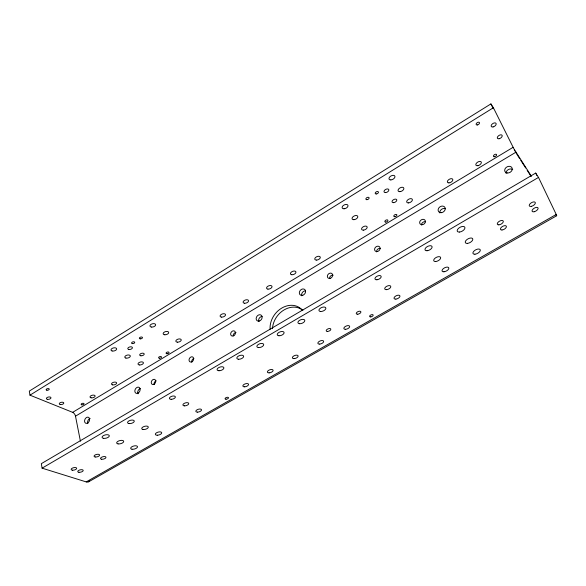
<?xml version="1.0" encoding="UTF-8"?>
<svg xmlns="http://www.w3.org/2000/svg" width="586" height="586" viewBox="0 0 586 586"><rect width="100%" height="100%" fill="white"/><g stroke="black" fill="none" stroke-linecap="round" stroke-linejoin="round"><path stroke-width="0.88" d="M531.246 176.049L513.863 148.734L493.39 107.743L490.907 103.912L29.3 391.104L29.974 395.169L72.649 412.346A3.421 1.802 58.7 0 1 75.499 416.185L80.421 441.207M29.974 395.169L493.39 107.743M72.649 412.346L513.102 147.313M75.499 416.185L515.936 152.192M555.762 214.74A9.984 0.535 59.1 0 0 556.231 214.469L538.505 177.419L535.685 173.068L41.335 463.651L42.082 468.163L86.215 481.904A8.343 4.571 61.5 0 0 89.643 480.916M42.082 468.163L538.505 177.419M86.215 481.904L556.231 214.469M88.75 481.751L556.685 215.751M517.79 155.708L519.76 158.777M520.749 160.308L525.671 167.984M527.144 170.284L531.084 176.423M490.907 103.912L493.331 108.769M535.685 173.068L536.849 175.492M517.299 154.938A9.479 0.483 59.3 0 1 516.735 154.045M516.134 153.085A9.479 0.483 59.3 0 1 515.519 152.082M514.896 151.042A9.479 0.483 59.3 0 1 514.266 149.987M272.483 328.665A20.1 16.364 -53.1 0 1 283.91 310.016A20.1 16.364 -53.1 0 1 302.889 310.331M270.102 329.332A20.195 16.401 -53.1 0 1 281.793 308.06A20.195 16.401 -53.1 0 1 302.413 310.338M506.165 173.573A3.963 3.135 -28.5 0 1 508.223 169.654A3.963 3.135 -28.5 0 1 512.743 169.669M87.856 423.583A3.267 2.329 -64.9 0 1 90.171 418.419M439.859 212.945A3.78 3.055 -34.5 0 1 441.5 209.378A3.78 3.055 -34.5 0 1 445.448 208.77M138.032 393.814A3.311 2.454 -62.7 0 1 140.34 388.577M329.537 278.614A2.908 2.366 -46.9 0 1 333.214 275.178M233.177 335.837A2.798 2.198 -56.4 0 1 236.055 332.489M301.783 295.813A3.501 2.827 -49.9 0 1 305.225 290.854M258.734 321.362A3.435 2.732 -54.1 0 1 262.125 316.477M154.14 384.577A2.732 2.044 -61.9 0 1 156.25 380.797M421.437 224.995A3.069 2.49 -36.5 0 1 425.641 221.757M376.578 251.921A2.981 2.439 -41.6 0 1 380.358 248.405M191.805 362.236A2.762 2.124 -59.6 0 1 193.929 358.412M316.689 260.081A2.93 1.663 -23.1 0 0 320.234 257.064A2.93 1.663 -23.1 0 0 315.656 257.393A2.93 1.663 -23.1 0 0 316.689 260.081M291.755 274.731A2.893 1.633 -21.8 0 0 295.945 272.212A2.893 1.633 -21.8 0 0 291.857 271.736A2.893 1.633 -21.8 0 0 291.755 274.731M267.934 289.118A2.871 1.604 -20.5 0 0 272.036 286.649A2.871 1.604 -20.5 0 0 267.912 286.224A2.871 1.604 -20.5 0 0 267.934 289.118M244.538 303.248A2.842 1.575 -19.3 0 0 248.574 300.823A2.842 1.575 -19.3 0 0 244.406 300.442A2.842 1.575 -19.3 0 0 244.538 303.248M221.574 317.121A2.82 1.546 -18.1 0 0 225.529 314.733A2.82 1.546 -18.1 0 0 221.332 314.404A2.82 1.546 -18.1 0 0 221.574 317.121M493.09 126.92A2.827 1.612 -33.7 0 0 496.071 123.456A2.827 1.612 -33.7 0 0 491.822 124.422A2.827 1.612 -33.7 0 0 493.09 126.92M499.169 138.721A2.769 1.546 -33.2 0 0 502.114 135.373A2.769 1.546 -33.2 0 0 497.954 136.326A2.769 1.546 -33.2 0 0 499.169 138.721M47.422 399.33A2.337 1.157 -11.2 0 0 50.967 397.872A2.337 1.157 -11.2 0 0 47.613 397.271A2.337 1.157 -11.2 0 0 47.422 399.33M60.292 404.56A2.285 1.121 -11.7 0 0 63.779 403.124A2.285 1.121 -11.7 0 0 60.519 402.553A2.285 1.121 -11.7 0 0 60.292 404.56M46.858 390.203A1.59 0.798 -11 0 0 49.261 389.214A1.59 0.798 -11 0 0 46.983 388.789A1.59 0.798 -11 0 0 46.858 390.203M477.458 124.935A1.905 1.106 -33.4 0 0 479.436 122.591A1.905 1.106 -33.4 0 0 476.557 123.243A1.905 1.106 -33.4 0 0 477.458 124.935M494.643 156.711A1.795 0.989 -32.3 0 0 496.547 154.565A1.795 0.989 -32.3 0 0 493.837 155.202A1.795 0.989 -32.3 0 0 494.643 156.711M81.842 404.823A1.502 0.733 -12.5 0 0 84.069 403.82A1.502 0.733 -12.5 0 0 81.879 403.527A1.502 0.733 -12.5 0 0 81.842 404.823M112.571 384.863A2.615 1.319 -13.5 0 0 116.621 383.2A2.615 1.319 -13.5 0 0 113.039 382.46A2.615 1.319 -13.5 0 0 112.571 384.863M91.101 397.813A2.608 1.289 -12.8 0 0 95.115 396.165A2.608 1.289 -12.8 0 0 91.482 395.484A2.608 1.289 -12.8 0 0 91.101 397.813M478 165.655A3.084 1.707 -31.6 0 0 481.223 161.985A3.084 1.707 -31.6 0 0 476.528 163.084A3.084 1.707 -31.6 0 0 478 165.655M448.913 182.876A3.018 1.692 -30.2 0 0 452.832 179.631A3.018 1.692 -30.2 0 0 448.539 179.799A3.018 1.692 -30.2 0 0 448.913 182.876M139.688 364.975A2.769 1.436 -14.5 0 0 143.402 362.734A2.769 1.436 -14.5 0 0 139.08 362.558A2.769 1.436 -14.5 0 0 139.688 364.975M125.887 358.075A2.827 1.494 -13.9 0 0 130.297 356.259A2.827 1.494 -13.9 0 0 126.451 355.358A2.827 1.494 -13.9 0 0 125.887 358.075M112.146 350.977A2.893 1.553 -13.3 0 0 116.643 349.124A2.893 1.553 -13.3 0 0 112.666 348.172A2.893 1.553 -13.3 0 0 112.146 350.977M408.427 202.91A3.098 1.758 -28.3 0 0 412.376 199.606A3.098 1.758 -28.3 0 0 407.827 199.819A3.098 1.758 -28.3 0 0 408.427 202.91M390.855 179.917A3.238 1.926 -28.6 0 0 394.935 176.393A3.238 1.926 -28.6 0 0 390.137 176.562A3.238 1.926 -28.6 0 0 390.855 179.917M399.842 191.673A3.164 1.839 -28.5 0 0 403.849 188.267A3.164 1.839 -28.5 0 0 399.183 188.458A3.164 1.839 -28.5 0 0 399.842 191.673M140.318 338.855A1.597 0.864 -14.4 0 0 142.464 337.536A1.597 0.864 -14.4 0 0 139.966 337.397A1.597 0.864 -14.4 0 0 140.318 338.855M132.224 343.564A1.59 0.857 -14.1 0 0 134.714 342.539A1.59 0.857 -14.1 0 0 132.561 341.997A1.59 0.857 -14.1 0 0 132.224 343.564M159.458 358.236A1.524 0.791 -15.3 0 0 161.516 356.999A1.524 0.791 -15.3 0 0 159.165 356.896A1.524 0.791 -15.3 0 0 159.458 358.236M166.959 353.717A1.524 0.798 -15.6 0 0 169.032 352.464A1.524 0.798 -15.6 0 0 166.688 352.354A1.524 0.798 -15.6 0 0 166.959 353.717M385.793 222.094A1.67 0.945 -26.8 0 0 387.895 220.336A1.67 0.945 -26.8 0 0 385.405 220.483A1.67 0.945 -26.8 0 0 385.793 222.094M394.752 216.703A1.677 0.945 -27.3 0 0 396.876 214.923A1.677 0.945 -27.3 0 0 394.385 215.062A1.677 0.945 -27.3 0 0 394.752 216.703M376.241 193.959A1.751 1.04 -27.5 0 0 378.431 192.069A1.751 1.04 -27.5 0 0 375.802 192.179A1.751 1.04 -27.5 0 0 376.241 193.959M366.931 199.687A1.743 1.033 -26.9 0 0 369.099 197.812A1.743 1.033 -26.9 0 0 366.462 197.929A1.743 1.033 -26.9 0 0 366.931 199.687M140.896 355.79A2.315 1.223 -14.5 0 0 144.207 354.025A2.315 1.223 -14.5 0 0 140.728 353.658A2.315 1.223 -14.5 0 0 140.896 355.79M128.715 349.432A2.366 1.267 -14 0 0 132.399 347.908A2.366 1.267 -14 0 0 129.198 347.124A2.366 1.267 -14 0 0 128.715 349.432M385.449 192.604A2.622 1.546 -27.9 0 0 388.848 189.835A2.622 1.546 -27.9 0 0 385.002 189.871A2.622 1.546 -27.9 0 0 385.449 192.604M393.521 202.661A2.571 1.487 -27.8 0 0 396.773 199.914A2.571 1.487 -27.8 0 0 392.957 200.09A2.571 1.487 -27.8 0 0 393.521 202.661M344.092 208.777A3.142 1.883 -25.8 0 0 347.959 205.4A3.142 1.883 -25.8 0 0 343.132 205.635A3.142 1.883 -25.8 0 0 344.092 208.777M353.959 219.691A3.077 1.795 -25.8 0 0 357.768 216.417A3.077 1.795 -25.8 0 0 353.072 216.674A3.077 1.795 -25.8 0 0 353.959 219.691M363.401 230.13A3.011 1.721 -25.8 0 0 367.151 226.958A3.011 1.721 -25.8 0 0 362.58 227.229A3.011 1.721 -25.8 0 0 363.401 230.13M177.404 342.165A2.791 1.494 -16.1 0 0 181.235 339.858A2.791 1.494 -16.1 0 0 176.965 339.609A2.791 1.494 -16.1 0 0 177.404 342.165M164.805 334.774A2.857 1.553 -15.5 0 0 168.695 332.409A2.857 1.553 -15.5 0 0 164.292 332.13A2.857 1.553 -15.5 0 0 164.805 334.774M151.671 327.076A2.915 1.619 -14.9 0 0 155.62 324.644A2.915 1.619 -14.9 0 0 151.085 324.336A2.915 1.619 -14.9 0 0 151.671 327.076M87.658 423.026A3.282 2.337 -64.8 0 0 88.94 417.606A3.282 2.337 -64.8 0 0 84.67 420.155A3.282 2.337 -64.8 0 0 87.658 423.026M138.186 393.045A3.326 2.454 -62.6 0 0 139.38 387.573A3.326 2.454 -62.6 0 0 134.927 390.232A3.326 2.454 -62.6 0 0 138.186 393.045M507.242 172.973A3.985 3.142 -28.6 0 0 512.215 168.365A3.985 3.142 -28.6 0 0 505.974 167.603A3.985 3.142 -28.6 0 0 507.242 172.973M441.331 212.681A3.802 3.062 -34.7 0 0 444.935 207.429A3.802 3.062 -34.7 0 0 438.768 208.023A3.802 3.062 -34.7 0 0 441.331 212.681M330.292 278.335A2.923 2.366 -46.9 0 0 332.13 273.794A2.923 2.366 -46.9 0 0 327.581 275.244A2.923 2.366 -46.9 0 0 330.292 278.335M233.807 335.712A2.813 2.205 -56.4 0 0 234.649 331.141A2.813 2.205 -56.4 0 0 230.694 333.5A2.813 2.205 -56.4 0 0 233.807 335.712M302.75 295.278A3.516 2.827 -49.9 0 0 304.998 289.777A3.516 2.827 -49.9 0 0 299.6 291.484A3.516 2.827 -49.9 0 0 302.75 295.278M259.356 321.025A3.45 2.74 -54.1 0 0 261.627 315.59A3.45 2.74 -54.1 0 0 256.441 317.194A3.45 2.74 -54.1 0 0 259.356 321.025M421.898 224.746A3.084 2.498 -36.7 0 0 425.282 220.717A3.084 2.498 -36.7 0 0 420.404 220.622A3.084 2.498 -36.7 0 0 421.898 224.746M154.081 384.189A2.747 2.051 -61.9 0 0 155.041 379.669A2.747 2.051 -61.9 0 0 151.334 381.889A2.747 2.051 -61.9 0 0 154.081 384.189M192.018 361.687A2.776 2.124 -59.6 0 0 192.926 357.138A2.776 2.124 -59.6 0 0 189.095 359.423A2.776 2.124 -59.6 0 0 192.018 361.687M376.988 251.577A2.996 2.439 -41.7 0 0 379.896 247.358A2.996 2.439 -41.7 0 0 375.143 247.71A2.996 2.439 -41.7 0 0 376.988 251.577M218.944 370.733A3.538 1.758 -17.7 0 0 223.896 367.854A3.538 1.758 -17.7 0 0 218.629 367.649A3.538 1.758 -17.7 0 0 218.944 370.733M238.619 359.255A3.56 1.795 -18.5 0 0 243.651 356.332A3.56 1.795 -18.5 0 0 238.421 356.083A3.56 1.795 -18.5 0 0 238.619 359.255M258.602 347.601A3.582 1.824 -19.3 0 0 263.715 344.627A3.582 1.824 -19.3 0 0 258.529 344.326A3.582 1.824 -19.3 0 0 258.602 347.601M278.914 335.756A3.611 1.853 -20.2 0 0 284.107 332.738A3.611 1.853 -20.2 0 0 278.958 332.387A3.611 1.853 -20.2 0 0 278.914 335.756M299.541 323.721A3.641 1.883 -21.2 0 0 304.823 320.659A3.641 1.883 -21.2 0 0 299.717 320.249A3.641 1.883 -21.2 0 0 299.541 323.721M320.513 311.496A3.677 1.912 -22.1 0 0 325.875 308.382A3.677 1.912 -22.1 0 0 320.813 307.921A3.677 1.912 -22.1 0 0 320.513 311.496M244.67 386.819A2.974 1.414 -18.5 0 0 248.537 384.255A2.974 1.414 -18.5 0 0 243.937 384.482A2.974 1.414 -18.5 0 0 244.67 386.819M269.113 372.857A3.003 1.443 -19.4 0 0 273.091 370.242A3.003 1.443 -19.4 0 0 268.52 370.418A3.003 1.443 -19.4 0 0 269.113 372.857M293.996 358.625A3.025 1.472 -20.4 0 0 298.127 355.98A3.025 1.472 -20.4 0 0 293.63 356.054A3.025 1.472 -20.4 0 0 293.996 358.625M319.722 344.092A3.062 1.502 -21.5 0 0 323.611 341.235A3.062 1.502 -21.5 0 0 318.923 341.616A3.062 1.502 -21.5 0 0 319.722 344.092M345.286 329.303A3.098 1.531 -22.6 0 0 349.681 326.585A3.098 1.531 -22.6 0 0 345.315 326.483A3.098 1.531 -22.6 0 0 345.286 329.303M327.259 331.427A2.439 1.216 -22 0 0 330.826 329.383A2.439 1.216 -22 0 0 327.479 329.134A2.439 1.216 -22 0 0 327.259 331.427M357.79 314.199A2.476 1.238 -23.3 0 0 360.873 311.781A2.476 1.238 -23.3 0 0 357.086 312.162A2.476 1.238 -23.3 0 0 357.79 314.199M459.336 232.063A4.27 2.212 -28.6 0 0 464.954 227.654A4.27 2.212 -28.6 0 0 458.897 228.035A4.27 2.212 -28.6 0 0 459.336 232.063M427.069 250.742A3.882 2.029 -27.1 0 0 432.102 246.765A3.882 2.029 -27.1 0 0 426.447 247.167A3.882 2.029 -27.1 0 0 427.069 250.742M376.945 279.764A3.34 1.743 -24.8 0 0 381.149 276.402A3.34 1.743 -24.8 0 0 376.117 276.826A3.34 1.743 -24.8 0 0 376.945 279.764M386.628 289.66A3.26 1.663 -24.8 0 0 390.767 286.408A3.26 1.663 -24.8 0 0 385.874 286.847A3.26 1.663 -24.8 0 0 386.628 289.66M395.865 299.102A3.186 1.582 -24.8 0 0 399.938 295.952A3.186 1.582 -24.8 0 0 395.176 296.406A3.186 1.582 -24.8 0 0 395.865 299.102M171.149 399.3A3.084 1.487 -15.8 0 0 175.361 396.854A3.084 1.487 -15.8 0 0 170.636 396.781A3.084 1.487 -15.8 0 0 171.149 399.3M184.583 405.856A3.011 1.421 -16.3 0 0 188.729 403.476A3.011 1.421 -16.3 0 0 184.143 403.424A3.011 1.421 -16.3 0 0 184.583 405.856M197.445 412.134A2.945 1.362 -16.8 0 0 201.518 409.812A2.945 1.362 -16.8 0 0 197.079 409.782A2.945 1.362 -16.8 0 0 197.445 412.134M435.728 261.51A3.794 1.926 -27 0 0 440.665 257.664A3.794 1.926 -27 0 0 435.171 258.089A3.794 1.926 -27 0 0 435.728 261.51M443.983 271.772A3.706 1.839 -26.9 0 0 448.832 268.058A3.706 1.839 -26.9 0 0 443.492 268.498A3.706 1.839 -26.9 0 0 443.983 271.772M467.313 243.41A4.168 2.11 -28.4 0 0 472.821 239.147A4.168 2.11 -28.4 0 0 466.939 239.557A4.168 2.11 -28.4 0 0 467.313 243.41M474.916 254.214A4.073 2.007 -28.1 0 0 480.322 250.097A4.073 2.007 -28.1 0 0 474.594 250.53A4.073 2.007 -28.1 0 0 474.916 254.214M103.583 438.35A3.706 1.685 -13.7 0 0 109.296 436.028A3.706 1.685 -13.7 0 0 104.205 435.259A3.706 1.685 -13.7 0 0 103.583 438.35M118.094 443.902A3.619 1.619 -14.2 0 0 123.697 441.632A3.619 1.619 -14.2 0 0 118.782 440.906A3.619 1.619 -14.2 0 0 118.094 443.902M132.004 449.228A3.531 1.56 -14.7 0 0 137.498 447.008A3.531 1.56 -14.7 0 0 132.751 446.327A3.531 1.56 -14.7 0 0 132.004 449.228M128.883 423.553A3.457 1.612 -14.4 0 0 134.26 421.371A3.457 1.612 -14.4 0 0 129.594 420.58A3.457 1.612 -14.4 0 0 128.883 423.553M143.006 429.487A3.377 1.546 -15 0 0 148.273 427.348A3.377 1.546 -15 0 0 143.775 426.601A3.377 1.546 -15 0 0 143.006 429.487M157.253 435.215A3.296 1.48 -15.4 0 0 161.707 432.68A3.296 1.48 -15.4 0 0 156.623 432.724A3.296 1.48 -15.4 0 0 157.253 435.215M72.378 470.184A2.82 1.209 -13 0 0 76.678 468.441A2.82 1.209 -13 0 0 72.708 467.987A2.82 1.209 -13 0 0 72.378 470.184M95.24 456.985A2.827 1.238 -13.6 0 0 99.591 455.219A2.827 1.238 -13.6 0 0 95.672 454.714A2.827 1.238 -13.6 0 0 95.24 456.985M101.649 459.234A2.798 1.216 -13.8 0 0 105.956 457.49A2.798 1.216 -13.8 0 0 102.103 456.992A2.798 1.216 -13.8 0 0 101.649 459.234M78.934 472.294A2.791 1.187 -13.2 0 0 83.197 470.565A2.791 1.187 -13.2 0 0 79.293 470.126A2.791 1.187 -13.2 0 0 78.934 472.294M498.847 224.848A3.348 1.677 -29.6 0 0 503.323 221.413A3.348 1.677 -29.6 0 0 498.715 221.691A3.348 1.677 -29.6 0 0 498.847 224.848M501.975 229.976A3.311 1.641 -29.5 0 0 506.407 226.584A3.311 1.641 -29.5 0 0 501.858 226.877A3.311 1.641 -29.5 0 0 501.975 229.976M531.465 206.338A3.428 1.692 -30.9 0 0 535.252 202.47A3.428 1.692 -30.9 0 0 530.132 203.723A3.428 1.692 -30.9 0 0 531.465 206.338M534.271 211.722A3.391 1.655 -30.7 0 0 538.021 207.92A3.391 1.655 -30.7 0 0 532.96 209.158A3.391 1.655 -30.7 0 0 534.271 211.722M225.991 399.213A1.795 0.842 -17.8 0 0 228.503 397.777A1.795 0.842 -17.8 0 0 225.844 397.74A1.795 0.842 -17.8 0 0 225.991 399.213M370.755 316.887A1.897 0.938 -23.6 0 0 373.143 315.034A1.897 0.938 -23.6 0 0 370.257 315.334A1.897 0.938 -23.6 0 0 370.755 316.887"/></g></svg>
